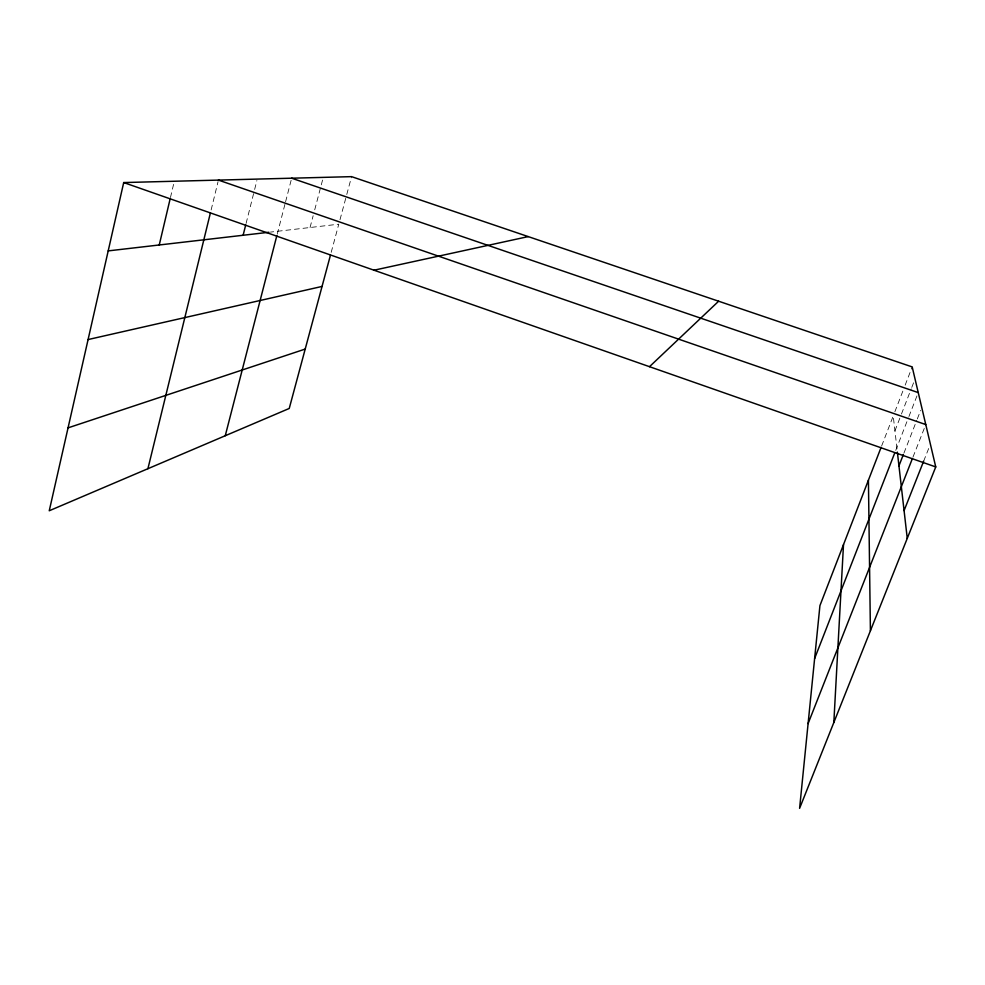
<?xml version="1.0" encoding="UTF-8"?>
<svg xmlns="http://www.w3.org/2000/svg" width="985" height="985" viewBox="0 0 985 985"><rect width="100%" height="100%" fill="white"/><g stroke="black" fill="none" stroke-linecap="round" stroke-linejoin="round"><path stroke-width="0.74" stroke-dasharray="4.92 3.69" d="M170.454 197.542L173.951 182.73M211.135 209.953L218.067 181.597M246.09 223.435L254.278 190.918M254.647 189.44L256.876 180.563M277.228 234.171L285.207 203.242M285.588 201.765L291.671 178.199M310.053 227.51L313.156 215.715M314.72 209.817L323.265 177.374M331.206 252.345L338.778 224.186L270.407 232.103M339.985 219.729L346.375 195.953M346.769 194.476L351.571 176.647M881.649 445.934L893.235 415.99L897.2 450.576M894.86 411.779L902.986 390.75M905.153 385.147L912.196 366.912M894.934 430.827L900.906 415.424M901.46 414.02L911.236 388.804M911.778 387.4L914.499 380.395M895.734 450.379L908.367 417.948M908.921 416.532L918.242 392.596M903.959 453.038L916.752 420.336M917.318 418.921L920.655 410.388M912.996 457.04L924.669 427.404M923.671 461.128L929.274 446.993"/><path stroke-width="1.48" d="M833.827 722.522L843.505 544.606M881.107 447.362L819.926 605.627L799.598 808.353L935.75 466.927L912.196 366.912L351.571 176.647L123.704 182.557L49.25 510.759L289.233 408.467L330.418 255.312M159.25 244.97L170.097 199.032M147.91 468.712L210.396 212.945M243.123 235.267L245.721 224.912M225.257 435.739L276.847 235.649M814.62 658.546L894.614 453.248M898.948 465.843L903.393 454.467M808.094 723.606L912.442 458.456M904.082 510.612L923.671 461.128M649.497 366.691L718.631 301.225M68.051 427.859L305.202 349.072M88.096 339.554L322.046 286.438M374.017 270.21L528.219 236.597M108.202 250.892L268.893 232.275M291.671 178.199L918.242 392.596M218.424 180.095L925.777 424.572M123.704 182.557L935.75 466.927M897.372 452.103L907.259 538.376M868.425 480.151L870.408 630.794"/></g></svg>
